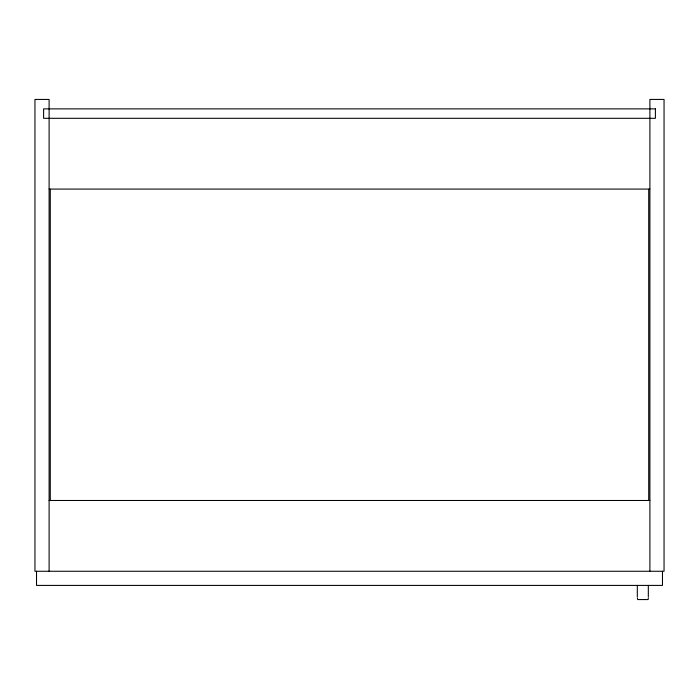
<?xml version="1.0" encoding="UTF-8"?>
<svg xmlns="http://www.w3.org/2000/svg" width="699" height="699" viewBox="0 0 699 699"><rect width="100%" height="100%" fill="white"/><g stroke="black" fill="none" stroke-linecap="round" stroke-linejoin="round"><path stroke-width="1.05" d="M49.105 189.08L649.895 189.08M49.105 500.484L649.895 500.484M662.477 571.258L662.477 585.413L36.523 585.413L36.523 571.258M649.895 571.258L649.895 99.433L664.05 99.433L664.05 571.258L34.95 571.258L34.95 99.433L49.105 99.433L49.105 571.258M648.716 189.254L648.716 500.309M648.322 585.413L648.322 596.789M648.322 597.881L648.13 599.559L637.706 599.567L637.313 597.881M637.313 585.413L637.313 596.789M50.284 189.254L50.284 500.309M655.4 108.869L43.6 108.869L43.6 118.306L655.4 118.306L655.4 108.869"/></g></svg>
